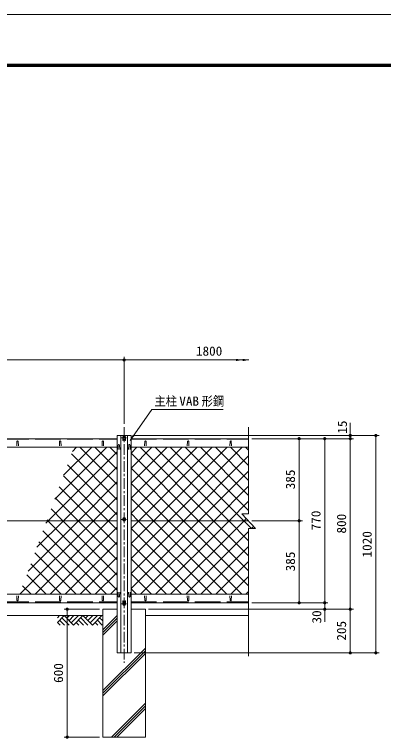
# Model space of a CAD drawing. Units: millimetres at full size. Extents: x -4455 to 4455, y -3150 to 3150.
# Drawn here: x -1749 to -17, y -251 to 3150 of the extents above; entities that cross this region are included whole.
import ezdxf
from ezdxf.enums import TextEntityAlignment as Align

# ---------------------------------------------------------------- set-up
doc = ezdxf.new("R2010")
doc.units = ezdxf.units.MM
doc.header["$LTSCALE"] = 20
for name, pattern in [('DASHED', [7.5, 6, -1.5]), ('USER1', [4, 2.5, -0.5, 0.5, -0.5]), ('USER2', [2, 1.25, -0.25, 0.25, -0.25])]:
    doc.linetypes.add(name, pattern=pattern)
for name, color, linetype, lineweight in [('0-0_1部材', 3, 'Continuous', 18), ('0-1_中心線', 1, 'USER1', 18), ('0-3_SUNPOU', 1, 'Continuous', 18), ('0-4_6文字', 3, 'Continuous', 18), ('0-5_5寸法', 1, 'Continuous', 18), ('0-6_GL', 7, 'Continuous', 18), ('0-7_8部品', 3, 'Continuous', 18), ('0-8_4基礎', 4, 'Continuous', 18), ('0-A_0', 1, 'Continuous', 18), ('0-B_2網', 4, 'Continuous', 18), ('0-E_D-TTL', 7, 'Continuous', 18)]:
    doc.layers.add(name, color=color, linetype=linetype, lineweight=lineweight)
doc.styles.add('ＭＳ ゴシック', font='')
doc.styles.get('ＭＳ ゴシック').set_extended_font_data('MS Gothic')

# ---------------------------------------------------------------- blocks, each defined once
blk = doc.blocks.new('M1')
at = {"layer": '0-3_SUNPOU'}
blk.add_line((-5, 0), (-38.58, 0), dxfattribs=at)
for points in [[(0, 0), (-5, 0), (-4.96, 0.63)], [(0, 0), (-4.96, -0.63), (-5, 0)], [(0, 0), (-4.96, 0.63), (-4.84, 1.24)], [(0, 0), (-4.84, -1.24), (-4.96, -0.63)], [(0, 0), (-4.84, 1.24), (-4.65, 1.84)], [(0, 0), (-4.65, -1.84), (-4.84, -1.24)], [(0, 0), (-4.65, 1.84), (-4.38, 2.41)], [(0, 0), (-4.38, -2.41), (-4.65, -1.84)], [(0, 0), (-4.38, 2.41), (-4.05, 2.94)], [(0, 0), (-4.05, -2.94), (-4.38, -2.41)], [(0, 0), (-4.05, 2.94), (-3.64, 3.42)], [(0, 0), (-3.64, -3.42), (-4.05, -2.94)], [(0, 0), (-3.64, 3.42), (-3.19, 3.85)], [(0, 0), (-3.19, -3.85), (-3.64, -3.42)], [(0, 0), (-3.19, 3.85), (-2.68, 4.22)], [(0, 0), (-2.68, -4.22), (-3.19, -3.85)], [(0, 0), (-2.68, 4.22), (-2.13, 4.52)], [(0, 0), (-2.13, -4.52), (-2.68, -4.22)], [(0, 0), (-2.13, 4.52), (-1.55, 4.76)], [(0, 0), (-1.55, -4.76), (-2.13, -4.52)], [(0, 0), (-1.55, 4.76), (-0.94, 4.91)], [(0, 0), (-0.94, -4.91), (-1.55, -4.76)], [(0, 0), (-0.94, 4.91), (-0.31, 4.99)], [(0, 0), (-0.31, -4.99), (-0.94, -4.91)], [(0, 0), (-0.31, 4.99), (0.31, 4.99)], [(0, 0), (0.31, -4.99), (-0.31, -4.99)], [(0, 0), (0.31, 4.99), (0.94, 4.91)], [(0, 0), (0.94, 4.91), (1.55, 4.76)], [(0, 0), (1.55, 4.76), (2.13, 4.52)], [(0, 0), (2.13, 4.52), (2.68, 4.22)], [(0, 0), (2.68, 4.22), (3.19, 3.85)], [(0, 0), (3.19, 3.85), (3.64, 3.42)], [(0, 0), (3.64, 3.42), (4.05, 2.94)], [(0, 0), (4.05, 2.94), (4.38, 2.41)], [(0, 0), (4.38, 2.41), (4.65, 1.84)], [(0, 0), (4.65, 1.84), (4.84, 1.24)], [(0, 0), (4.84, 1.24), (4.96, 0.63)], [(0, 0), (4.96, 0.63), (5, 0)], [(0, 0), (0.94, -4.91), (0.31, -4.99)], [(0, 0), (1.55, -4.76), (0.94, -4.91)], [(0, 0), (2.13, -4.52), (1.55, -4.76)], [(0, 0), (2.68, -4.22), (2.13, -4.52)], [(0, 0), (3.19, -3.85), (2.68, -4.22)], [(0, 0), (3.64, -3.42), (3.19, -3.85)], [(0, 0), (4.05, -2.94), (3.64, -3.42)], [(0, 0), (4.38, -2.41), (4.05, -2.94)], [(0, 0), (4.65, -1.84), (4.38, -2.41)], [(0, 0), (4.84, -1.24), (4.65, -1.84)], [(0, 0), (4.96, -0.63), (4.84, -1.24)], [(0, 0), (5, 0), (4.96, -0.63)]]:
    blk.add_solid(points, dxfattribs=at)
blk = doc.blocks.new('GL-マーク')
at = {"layer": '0-A_0'}
for p, q in [((-278.75, -14.14), (-264.61, 0)), ((-278.75, -42.43), (-236.32, 0)), ((-236.32, 0), (-177.24, -59.08)), ((-203.01, 0), (-219.67, -16.66)), ((-174.73, 0), (-205.53, -30.8)), ((-146.45, 0), (-191.38, -44.94)), ((-118.16, 0), (-177.24, -59.08)), ((-118.16, 0), (-59.08, -59.08)), ((-84.85, 0), (-101.51, -16.65)), ((-56.57, 0), (-87.36, -30.8)), ((-28.28, 0), (-73.22, -44.94)), ((0, 0), (-59.08, -59.08)), ((-278.75, -42.43), (-262.09, -59.08)), ((-264.61, -28.28), (-233.81, -59.08)), ((-250.46, -14.14), (-205.53, -59.08)), ((-160.59, -42.43), (-143.93, -59.08)), ((-146.44, -28.28), (-115.65, -59.08)), ((-132.3, -14.14), (-87.37, -59.08)), ((-25.77, -59.08), (-42.43, -42.43)), ((2.51, -59.08), (-28.28, -28.28)), ((3.33, -31.61), (-14.14, -14.14))]:
    blk.add_line(p, q, dxfattribs=at)

msp = doc.modelspace()

# ---------------------------------------------------------------- linework, layer by layer
at = {"layer": '0-0_1部材', "color": 4}
for p, q in [((-650.41, 1214.3), (-650.41, 807.99)), ((-682.41, 807.99), (-618.41, 739.06)), ((-650.41, 807.99), (-682.41, 807.99)), ((-650.41, 739.06), (-650.41, 139.53)), ((-650.41, 739.06), (-618.41, 739.06))]:
    msp.add_line(p, q, dxfattribs=at)
at = {"layer": '0-0_1部材', "color": 7}
for p, q in [((-3002.12, 1160.18), (-1267.12, 1160.18)), ((-1267.12, 1175.18), (-1267.12, 155.18)), ((-1202.12, 1175.18), (-1267.12, 1175.18)), ((-1202.12, 1175.18), (-1202.12, 155.18)), ((-1202.12, 1160.18), (-650.41, 1160.18)), ((-1263.14, 1110.03), (-1262.39, 1130.53)), ((-1255.64, 1110.03), (-1256.39, 1130.53)), ((-1213.6, 1110.03), (-1212.85, 1130.53)), ((-1206.1, 1110.03), (-1206.85, 1130.53)), ((-3002.12, 1120.18), (-1267.12, 1120.18)), ((-1202.12, 1120.18), (-650.41, 1120.18)), ((-3002.12, 775.18), (-1267.12, 775.18)), ((-1202.12, 775.18), (-650.41, 775.18)), ((-3002.12, 430.18), (-1267.12, 430.18)), ((-1263.14, 440.33), (-1262.39, 419.83)), ((-1255.64, 440.33), (-1256.39, 419.83)), ((-1213.6, 440.33), (-1212.85, 419.83)), ((-1206.1, 440.33), (-1206.85, 419.83)), ((-1202.12, 430.18), (-650.41, 430.18)), ((-3002.12, 390.18), (-1267.12, 390.18)), ((-1202.12, 390.18), (-650.41, 390.18)), ((-1267.12, 155.18), (-1202.12, 155.18))]:
    msp.add_line(p, q, dxfattribs=at)
at = {"layer": '0-0_1部材', "color": 1, "linetype": 'DASHED'}
for p, q in [((-3002.12, 1157.18), (-1267.12, 1157.18)), ((-1202.12, 1157.18), (-650.41, 1157.18)), ((-3002.12, 394.18), (-1267.12, 394.18)), ((-1202.12, 394.18), (-650.41, 394.18))]:
    msp.add_line(p, q, dxfattribs=at)
at = {"layer": '0-0_1部材'}
for p, q in [((-1250.62, 1175.18), (-1250.62, 155.18)), ((-1218.62, 1175.18), (-1218.62, 155.18)), ((-1738.37, 1126.68), (-1737.62, 1147.18)), ((-1730.87, 1126.68), (-1731.62, 1147.18)), ((-1538.37, 1126.68), (-1537.62, 1147.18)), ((-1530.87, 1126.68), (-1531.62, 1147.18)), ((-1338.37, 1126.68), (-1337.62, 1147.18)), ((-1330.87, 1126.68), (-1331.62, 1147.18)), ((-1138.37, 1126.68), (-1137.62, 1147.18)), ((-1130.87, 1126.68), (-1131.62, 1147.18)), ((-938.37, 1126.68), (-937.62, 1147.18)), ((-930.87, 1126.68), (-931.62, 1147.18)), ((-738.37, 1126.68), (-737.62, 1147.18)), ((-730.87, 1126.68), (-731.62, 1147.18)), ((-1738.37, 423.68), (-1737.62, 403.18)), ((-1730.87, 423.68), (-1731.62, 403.18)), ((-1538.37, 423.68), (-1537.62, 403.18)), ((-1530.87, 423.68), (-1531.62, 403.18)), ((-1338.37, 423.68), (-1337.62, 403.18)), ((-1330.87, 423.68), (-1331.62, 403.18)), ((-1138.37, 423.68), (-1137.62, 403.18)), ((-1130.87, 423.68), (-1131.62, 403.18)), ((-938.37, 423.68), (-937.62, 403.18)), ((-930.87, 423.68), (-931.62, 403.18)), ((-738.37, 423.68), (-737.62, 403.18)), ((-730.87, 423.68), (-731.62, 403.18))]:
    msp.add_line(p, q, dxfattribs=at)
for centre, start, end in [((-1734.62, 1147.18), 0, 180), ((-1534.62, 1147.18), 0, 180), ((-1334.62, 1147.18), 0, 180), ((-1134.62, 1147.18), 0, 180), ((-934.62, 1147.18), 0, 180), ((-734.62, 1147.18), 0, 180), ((-1734.62, 403.18), 180, 0), ((-1534.62, 403.18), 180, 0), ((-1334.62, 403.18), 180, 0), ((-1134.62, 403.18), 180, 0), ((-934.62, 403.18), 180, 0), ((-734.62, 403.18), 180, 0)]:
    msp.add_arc(centre, 3, start, end, dxfattribs=at)
at = {"layer": '0-0_1部材', "color": 7}
for centre, start, end in [((-1259.39, 1130.53), 0, 180), ((-1209.85, 1130.53), 0, 180), ((-1259.39, 419.83), 180, 0), ((-1209.85, 419.83), 180, 0)]:
    msp.add_arc(centre, 3, start, end, dxfattribs=at)
at = {"layer": '0-1_中心線'}
msp.add_line((-1234.62, 1214.51), (-1234.62, 108.04), dxfattribs=at)
at = {"layer": '0-4_6文字', "color": 7}
msp.add_lwpolyline([(-769.15, 1297.63), (-1104.68, 1297.63), (-1206.36, 1152.2)], dxfattribs=at)
msp.add_solid([(-1207.51, 1150.56), (-1194.59, 1178.13), (-1186.05, 1172.16)], dxfattribs=at)
at = {"layer": '0-5_5寸法'}
for p, q in [((-1234.62, 1229.51), (-1234.62, 1544.51)), ((-3034.62, 1529.51), (-1234.62, 1529.51)), ((-1230.19, 1529.51), (-675.22, 1529.51)), ((-901.82, 1529.51), (-681.14, 1529.51)), ((-786.47, 1529.51), (-877.06, 1529.51)), ((-870.28, 1529.51), (-649.6, 1529.51)), ((-173.26, 1205.18), (-173.26, 1235.18)), ((-1187.12, 1175.18), (-158.26, 1175.18)), ((-1187.12, 1175.18), (-38.26, 1175.18)), ((-635.41, 1160.18), (-398.26, 1160.18)), ((-635.41, 1160.18), (-278.26, 1160.18)), ((-635.41, 1160.18), (-158.26, 1160.18)), ((-635.41, 1160.18), (-158.26, 1160.18)), ((-413.26, 1160.18), (-413.26, 775.18)), ((-293.26, 1160.18), (-293.26, 390.18)), ((-173.26, 1160.18), (-173.26, 1175.18)), ((-173.26, 1160.18), (-173.26, 360.18)), ((-53.26, 1175.18), (-53.26, 155.18)), ((-173.26, 1130.18), (-173.26, 1100.18)), ((-635.41, 775.18), (-398.26, 775.18)), ((-635.41, 775.18), (-398.26, 775.18)), ((-413.26, 775.18), (-413.26, 390.18)), ((-293.26, 420.18), (-293.26, 450.18)), ((-635.41, 390.18), (-398.26, 390.18)), ((-635.41, 390.18), (-278.26, 390.18)), ((-635.41, 390.18), (-278.26, 390.18)), ((-293.26, 390.18), (-293.26, 360.18)), ((-1349.62, 360.18), (-1516.78, 360.18)), ((-1501.78, 360.18), (-1501.78, -239.82)), ((-1119.62, 360.18), (-278.26, 360.18)), ((-1119.62, 360.18), (-158.26, 360.18)), ((-1119.62, 360.18), (-158.26, 360.18)), ((-173.26, 360.18), (-173.26, 155.18)), ((-293.26, 330.18), (-293.26, 300.18)), ((-1187.12, 155.18), (-158.26, 155.18)), ((-1187.12, 155.18), (-38.26, 155.18)), ((-1349.62, -239.82), (-1516.78, -239.82))]:
    msp.add_line(p, q, dxfattribs=at)
for points in [[(-679.14, 1529.51), (-709.14, 1524.3), (-709.14, 1534.72)], [(-647.6, 1529.51), (-677.6, 1524.3), (-677.6, 1534.72)]]:
    msp.add_solid(points, dxfattribs=at)
at = {"layer": '0-6_GL'}
for p, q in [((-2934.62, 330.18), (-1334.62, 330.18)), ((-1134.62, 330.18), (-650.41, 330.18))]:
    msp.add_line(p, q, dxfattribs=at)
at = {"layer": '0-7_8部品', "color": 1, "linetype": 'USER2'}
for p, q in [((-1248.05, 1164.63), (-1221.17, 1164.63)), ((-1248.06, 781.61), (-1221.18, 781.61)), ((-1248.05, 385.73), (-1221.17, 385.73))]:
    msp.add_line(p, q, dxfattribs=at)
at = {"layer": '0-7_8部品', "color": 7}
for p, q in [((-1240.87, 1161.88), (-1240.87, 1150.95)), ((-1240.04, 1160.45), (-1240.87, 1160.45)), ((-1238.87, 1158.41), (-1238.87, 1150.95)), ((-1229.19, 1160.45), (-1228.37, 1160.45)), ((-1228.37, 1161.88), (-1228.37, 1150.95)), ((-1238.87, 1155.95), (-1240.87, 1155.95)), ((-1238.87, 1150.95), (-1240.87, 1150.95)), ((-1238.87, 1156.18), (-1230.37, 1156.18)), ((-1230.37, 1155.95), (-1228.37, 1155.95)), ((-1240.87, 388.48), (-1240.87, 399.41)), ((-1238.87, 394.41), (-1240.87, 394.41)), ((-1240.04, 389.91), (-1240.87, 389.91)), ((-1238.87, 394.18), (-1230.37, 394.18)), ((-1230.37, 399.41), (-1228.37, 399.41)), ((-1230.37, 391.95), (-1230.37, 399.41)), ((-1230.37, 394.41), (-1228.37, 394.41)), ((-1229.19, 389.91), (-1228.37, 389.91)), ((-1228.37, 388.48), (-1228.37, 399.41))]:
    msp.add_line(p, q, dxfattribs=at)
at = {"layer": '0-7_8部品'}
for points in [[(-1226.78, 1164.63), (-1230.7, 1171.42), (-1238.54, 1171.42), (-1242.46, 1164.63), (-1238.54, 1157.84), (-1230.7, 1157.84)], [(-1226.79, 781.61), (-1230.71, 788.4), (-1238.55, 788.4), (-1242.47, 781.61), (-1238.55, 774.82), (-1230.71, 774.82)], [(-1226.78, 385.73), (-1230.7, 378.94), (-1238.54, 378.94), (-1242.46, 385.73), (-1238.54, 392.52), (-1230.7, 392.52)]]:
    msp.add_lwpolyline(points, close=True, dxfattribs=at)
at = {"layer": '0-7_8部品', "color": 7}
for points in [[(-1230.37, 1158.41), (-1230.37, 1150.95), (-1228.37, 1150.95)], [(-1238.87, 391.95), (-1238.87, 399.41), (-1240.87, 399.41)]]:
    msp.add_lwpolyline(points, dxfattribs=at)
at = {"layer": '0-7_8部品'}
for centre in [(-1234.62, 1164.63), (-1234.63, 781.61), (-1234.62, 385.73)]:
    msp.add_circle(centre, 6.8, dxfattribs=at)
at = {"layer": '0-8_4基礎', "color": 7}
for p, q in [((-1334.62, 360.18), (-1267.12, 360.18)), ((-1334.62, 360.18), (-1334.62, -239.82)), ((-1202.12, 360.18), (-1134.62, 360.18)), ((-1134.62, 360.18), (-1134.62, -239.82)), ((-1334.62, -239.82), (-1134.62, -239.82))]:
    msp.add_line(p, q, dxfattribs=at)
at = {"layer": '0-8_4基礎'}
for p, q in [((-1334.62, 262.69), (-1267.12, 330.19)), ((-1334.62, 250.19), (-1267.12, 317.69)), ((-1334.62, 237.69), (-1267.12, 305.19)), ((-1334.62, -21.91), (-1134.62, 178.09)), ((-1334.62, -34.41), (-1134.62, 165.59)), ((-1334.62, -46.91), (-1134.62, 153.09)), ((-1293.22, -239.82), (-1134.62, -81.21)), ((-1280.72, -239.82), (-1134.62, -93.71)), ((-1268.22, -239.82), (-1134.62, -106.21))]:
    msp.add_line(p, q, dxfattribs=at)
at = {"layer": '0-B_2網'}
for p, q in [((-1560.5, 876), (-1316.32, 1120.18)), ((-1518.85, 988.36), (-1387.03, 1120.18)), ((-1267.12, 874.05), (-1481.68, 1088.62)), ((-1477.2, 1100.72), (-1457.74, 1120.18)), ((-1267.12, 944.76), (-1442.54, 1120.18)), ((-1267.12, 1015.47), (-1371.83, 1120.18)), ((-1267.12, 1086.18), (-1301.11, 1120.18)), ((-1202.12, 1092.96), (-1174.89, 1120.18)), ((-1202.12, 1022.25), (-1104.18, 1120.18)), ((-1202.12, 951.54), (-1033.47, 1120.18)), ((-1202.12, 880.83), (-962.76, 1120.18)), ((-1202.12, 810.12), (-892.05, 1120.18)), ((-1166.34, 775.18), (-821.34, 1120.18)), ((-814.69, 775.18), (-1159.69, 1120.18)), ((-1095.63, 775.18), (-750.63, 1120.18)), ((-743.98, 775.18), (-1088.98, 1120.18)), ((-1024.92, 775.18), (-679.92, 1120.18)), ((-650.41, 823.03), (-947.56, 1120.18)), ((-650.41, 893.74), (-876.85, 1120.18)), ((-650.41, 964.45), (-806.14, 1120.18)), ((-650.41, 1035.16), (-735.43, 1120.18)), ((-650.41, 1105.87), (-664.72, 1120.18)), ((-1519.89, 775.18), (-1267.12, 1027.96)), ((-1267.12, 803.34), (-1500.81, 1037.03)), ((-1309.67, 775.18), (-1519.93, 985.44)), ((-1449.18, 775.18), (-1267.12, 957.25)), ((-1380.38, 775.18), (-1539.05, 933.86)), ((-1026.83, 775.18), (-1202.12, 950.47)), ((-812.79, 775.18), (-650.41, 937.56)), ((-1378.47, 775.18), (-1267.12, 886.54)), ((-1451.09, 775.18), (-1558.18, 882.27)), ((-1097.54, 775.18), (-1202.12, 879.76)), ((-742.08, 775.18), (-650.41, 866.85)), ((-1521.8, 775.18), (-1577.3, 830.68)), ((-1307.76, 775.18), (-1267.12, 815.83)), ((-1723.47, 430.18), (-1378.47, 775.18)), ((-1685.46, 538.91), (-1449.18, 775.18)), ((-1652.76, 430.18), (-1307.76, 775.18)), ((-1643.8, 651.27), (-1519.89, 775.18)), ((-1267.12, 520.5), (-1521.8, 775.18)), ((-1267.12, 591.21), (-1451.09, 775.18)), ((-1267.12, 661.92), (-1380.38, 775.18)), ((-1267.12, 732.63), (-1309.67, 775.18)), ((-1202.12, 739.4), (-1166.34, 775.18)), ((-1202.12, 668.69), (-1095.63, 775.18)), ((-1202.12, 597.98), (-1024.92, 775.18)), ((-1157.79, 430.18), (-812.79, 775.18)), ((-752.54, 430.18), (-1097.54, 775.18)), ((-1087.08, 430.18), (-742.08, 775.18)), ((-681.83, 430.18), (-1026.83, 775.18)), ((-650.41, 610.9), (-814.69, 775.18)), ((-650.41, 681.61), (-743.98, 775.18)), ((-636.77, 739.06), (-627.25, 748.58)), ((-1318.22, 430.18), (-1615.54, 727.5)), ((-1582.05, 430.18), (-1267.12, 745.12)), ((-893.96, 430.18), (-1202.12, 738.34)), ((-945.65, 430.18), (-650.41, 725.43)), ((-1388.93, 430.18), (-1634.67, 675.92)), ((-1511.34, 430.18), (-1267.12, 674.4)), ((-964.67, 430.18), (-1202.12, 667.63)), ((-874.94, 430.18), (-650.41, 654.72)), ((-1459.64, 430.18), (-1653.79, 624.33)), ((-1440.63, 430.18), (-1267.12, 603.69)), ((-1035.38, 430.18), (-1202.12, 596.92)), ((-804.23, 430.18), (-650.41, 584)), ((-1530.35, 430.18), (-1672.91, 572.74)), ((-1601.06, 430.18), (-1692.04, 521.15)), ((-1369.92, 430.18), (-1267.12, 532.98)), ((-1106.09, 430.18), (-1202.12, 526.21)), ((-733.52, 430.18), (-650.41, 513.29)), ((-1671.77, 430.18), (-1711.16, 469.57)), ((-1299.21, 430.18), (-1267.12, 462.27)), ((-1176.8, 430.18), (-1202.12, 455.5)), ((-662.81, 430.18), (-650.41, 442.58))]:
    msp.add_line(p, q, dxfattribs=at)
for points in [[(-1602.15, 763.63), (-1590.6, 775.18), (-1267.12, 1098.67)], [(-650.41, 540.19), (-885.4, 775.18), (-1202.12, 1091.89)], [(-637.15, 739.06), (-673.27, 775.18), (-1018.27, 1120.18)], [(-1202.12, 527.27), (-954.21, 775.18), (-650.41, 1078.98)], [(-650.41, 469.48), (-956.11, 775.18), (-1202.12, 1021.18)], [(-1202.12, 456.56), (-883.5, 775.18), (-650.41, 1008.27)], [(-823.25, 430.18), (-1168.25, 775.18), (-1202.12, 809.05)], [(-1016.37, 430.18), (-671.37, 775.18), (-661.3, 785.25)], [(-1267.12, 449.79), (-1592.51, 775.18), (-1596.42, 779.09)]]:
    msp.add_lwpolyline(points, dxfattribs=at)
at = {"layer": '0-E_D-TTL', "color": 2}
msp.add_lwpolyline([(-4455.04, 3150.21), (4454.66, 3150.21), (4454.66, -3150.21), (-4455.04, -3150.21)], close=True, dxfattribs=at)
at = {"layer": '0-E_D-TTL'}
for points in [[(-4168.65, 2916.87), (4168.28, 2916.87), (4168.28, -2916.87), (-4168.65, -2916.87)], [(-4166, 2914.21), (4165.63, 2914.21), (4165.63, -2914.21), (-4166, -2914.21)], [(-4163.35, 2911.56), (4162.97, 2911.56), (4162.97, -2911.56), (-4163.35, -2911.56)], [(-4160.7, 2908.91), (4160.32, 2908.91), (4160.32, -2908.91), (-4160.7, -2908.91)], [(-4158.05, 2906.26), (4157.67, 2906.26), (4157.67, -2906.26), (-4158.05, -2906.26)]]:
    msp.add_lwpolyline(points, close=True, dxfattribs=at)

# ---------------------------------------------------------------- block references
at = {"layer": '0-5_5寸法', "xscale": 1.5, "yscale": 1.5}
msp.add_blockref('M1', (-1234.62, 1529.51), dxfattribs=at)
for p, rotation in [((-173.26, 1175.18), 270), ((-413.26, 1160.18), 90), ((-293.26, 1160.18), 90), ((-173.26, 1160.18), 90), ((-173.26, 1160.18), 90), ((-53.26, 1175.18), 90), ((-413.26, 775.18), 270), ((-413.26, 775.18), 90), ((-413.26, 390.18), 270), ((-293.26, 390.18), 270), ((-293.26, 390.18), 270), ((-173.26, 360.18), 270), ((-1501.78, 360.18), 90), ((-293.26, 360.18), 90), ((-173.26, 360.18), 90), ((-173.26, 155.18), 270), ((-53.26, 155.18), 270), ((-1501.78, -239.82), 270)]:
    msp.add_blockref('M1', p, dxfattribs=dict(at, rotation=rotation))
at = {"layer": '0-6_GL', "xscale": 0.75, "yscale": 0.75}
msp.add_blockref('GL-マーク', (-1339.12, 330.18), dxfattribs=at)

# ---------------------------------------------------------------- texts
at = {"layer": '0-4_6文字', "style": 'ＭＳ ゴシック'}
for s, width, p in [('主柱', 0.9, (-1092.41, 1302)), ('形鋼', 0.9, (-871.18, 1302)), ('VAB', 1.05, (-975.75, 1301.82))]:
    msp.add_text(s, height=43.26, dxfattribs=dict(at, width=width)).set_placement(p, align=Align.BOTTOM_LEFT)
at = {"layer": '0-5_5寸法', "color": 3, "style": 'ＭＳ ゴシック', "width": 1.05}
msp.add_text('1800', height=43.26, dxfattribs=at).set_placement((-897.61, 1536.6), align=Align.BOTTOM_LEFT)
for s, p in [('15', (-176.14, 1183.59)), ('385', (-419.93, 922.68)), ('770', (-299.93, 730.18)), ('800', (-179.93, 715.18)), ('1020', (-59.93, 602.93)), ('385', (-419.93, 537.68)), ('30', (-296.36, 293.13)), ('205', (-179.93, 212.68)), ('600', (-1508.45, 14.43))]:
    msp.add_text(s, height=43.26, rotation=90, dxfattribs=at).set_placement(p, align=Align.BOTTOM_LEFT)

doc.saveas('drawing.dxf')
